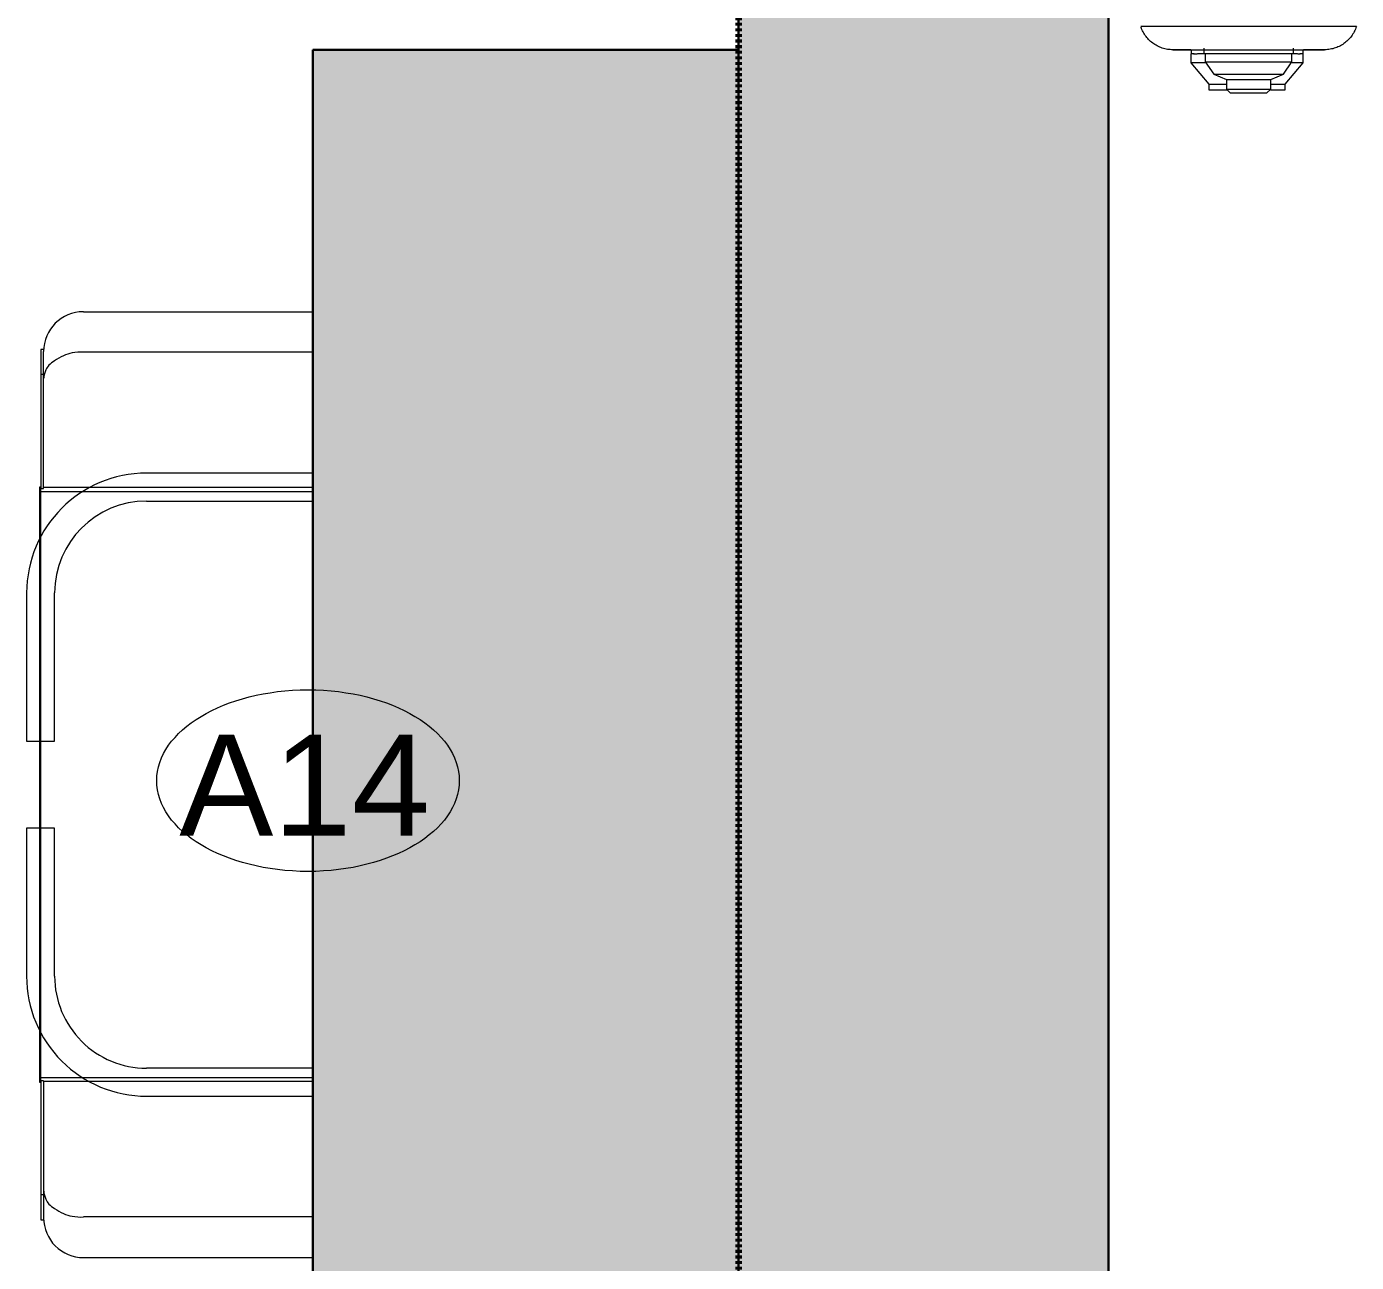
# Model space of a CAD drawing. Header units: inches. Extents: x -4688 to 1542, y -3558 to 978.
# Drawn here: x -30 to 29.3, y 442.5 to 497.6 of the extents above; entities that cross this region are included whole.
import ezdxf

# ---------------------------------------------------------------- set-up
doc = ezdxf.new("R2010")
doc.units = ezdxf.units.IN
doc.header["$MEASUREMENT"] = 0
doc.linetypes.add('Dash', pattern=[0.25, 0.125, -0.125])
for name, color, linetype, lineweight in [('A-ANNO-MATC', 214, 'Dash', 140), ('A-DETL-GENF', 92, 'Continuous', 18), ('A-GENM', 13, 'Continuous', 9), ('A-WALL', 113, 'Continuous', 18), ('A-WALL-PATT', 111, 'Continuous', 18), ('Q-SPCQ', 91, 'Continuous', 9), ('Q-SPCQ-IDEN', 132, 'Continuous', 9)]:
    doc.layers.add(name, color=color, linetype=linetype, lineweight=lineweight)
doc.styles.add('Arial', font='arial.ttf', dxfattribs={"height": 4.5})

# ---------------------------------------------------------------- blocks, each defined once
blk = doc.blocks.new('Cast_Iron_Radiator_8182 - Cast_Iron_Radiator_8182-V95-1st Floor Power _ Signal')
at = {"layer": 'A-GENM'}
for p, q in [((-5.968, 1), (-5.968, 4.809)), ((-7.584, 2.575), (-8.542, 1.771)), ((-7.179, 2.575), (-7.584, 2.575)), ((-7.584, 1.924), (-7.584, 2.575)), ((-7.179, 2.575), (-7.179, 2.565)), ((-6.997, 2.562), (-7.179, 2.562)), ((-7.179, 2.436), (-7.179, 2.551)), ((-7.179, 2.452), (-7.179, 2.301)), ((-7.545, 1.935), (-8.095, 1.55)), ((-7.179, 1.935), (-7.545, 1.935)), ((-7.545, 1.935), (-7.545, -1.935)), ((-7.179, 2.017), (-7.179, 2.287)), ((-6.928, 2), (-7.179, 2)), ((-7.179, -2), (-7.179, 2)), ((-8.542, 1.771), (-8.792, 1.771)), ((-8.792, 1.771), (-8.792, 0.961)), ((-8.542, 1.771), (-8.542, 1.008)), ((-8.095, 1.55), (-8.331, 0.993)), ((-8.095, 1.55), (-8.095, -1.55)), ((-8.753, 0.993), (-8.929, 0.816)), ((-8.929, 0.816), (-8.929, -0.816)), ((-8.331, 0.993), (-8.753, 0.993)), ((-8.753, 0.993), (-8.753, -0.993)), ((-8.331, 0.993), (-8.331, -0.993)), ((-7.002, 1), (-7.002, -1)), ((-5.968, -1), (-5.968, 1)), ((-8.929, -0.816), (-8.753, -0.993)), ((-8.792, -0.985), (-8.792, -1.635)), ((-8.753, -0.993), (-8.331, -0.993)), ((-8.542, -1.028), (-8.542, -1.635)), ((-8.331, -0.993), (-8.095, -1.55)), ((-5.968, -4.809), (-5.968, -1)), ((-8.792, -1.635), (-8.542, -1.635)), ((-8.542, -1.635), (-7.584, -2.438)), ((-8.095, -1.55), (-7.545, -1.935)), ((-7.584, -2.438), (-7.584, -1.944)), ((-7.545, -1.935), (-7.179, -1.935)), ((-7.179, -2), (-6.932, -2)), ((-7.179, -2.188), (-7.179, -2.013)), ((-7.179, -2.192), (-7.179, -2.296)), ((-7.179, -2.438), (-7.179, -2.291)), ((-7.584, -2.438), (-7.179, -2.438)), ((-7.179, -2.438), (-6.996, -2.438))]:
    blk.add_line(p, q, dxfattribs=at)
at = {"layer": 'A-GENM', "flags": 128}
for points in [[(-7.002, 3.383), (-7.001, 3.443), (-6.997, 3.503), (-6.991, 3.563), (-6.983, 3.622), (-6.972, 3.681), (-6.959, 3.74), (-6.943, 3.798), (-6.926, 3.855), (-6.906, 3.911), (-6.883, 3.967), (-6.859, 4.022), (-6.832, 4.076), (-6.804, 4.128), (-6.773, 4.18), (-6.74, 4.23), (-6.705, 4.279), (-6.668, 4.326), (-6.63, 4.372), (-6.589, 4.416), (-6.547, 4.459), (-6.503, 4.5), (-6.458, 4.539), (-6.411, 4.576), (-6.362, 4.612), (-6.312, 4.645), (-6.261, 4.677), (-6.209, 4.706), (-6.155, 4.733), (-6.101, 4.758), (-6.045, 4.781), (-5.989, 4.802)], [(-7.002, 3.383), (-7.002, 3.381), (-7.002, 3.375), (-7.002, 3.366), (-7.002, 3.353), (-7.002, 3.336), (-7.002, 3.315), (-7.002, 3.29), (-7.002, 3.262), (-7.002, 3.23), (-7.002, 3.195), (-7.002, 3.156), (-7.002, 3.114), (-7.002, 3.068), (-7.002, 3.019), (-7.002, 2.967), (-7.002, 2.911), (-7.002, 2.853), (-7.002, 2.792), (-7.002, 2.727), (-7.002, 2.66), (-7.002, 2.591), (-7.002, 2.518), (-7.002, 2.444), (-7.002, 2.367), (-7.002, 2.288), (-7.002, 2.206), (-7.002, 2.123), (-7.002, 2.038), (-7.002, 1.952), (-7.002, 1.864), (-7.002, 1.774), (-7.002, 1.683), (-7.002, 1.591), (-7.002, 1.499), (-7.002, 1.405), (-7.002, 1.311), (-7.002, 1.216), (-7.002, 1.121), (-7.002, 1.026), (-7.002, 1)], [(-7.002, 2.571), (-7.002, 2.642), (-7.002, 2.71), (-7.002, 2.775), (-7.002, 2.837), (-7.002, 2.896), (-7.002, 2.952), (-7.002, 3.005), (-7.002, 3.055), (-7.002, 3.102), (-7.002, 3.145), (-7.002, 3.185), (-7.002, 3.221), (-7.002, 3.254), (-7.002, 3.283), (-7.002, 3.309), (-7.002, 3.33), (-7.002, 3.348), (-7.002, 3.363), (-7.002, 3.373), (-7.002, 3.38), (-7.002, 3.383), (-7.002, 3.383)], [(-7.002, -1), (-7.002, -1.095), (-7.002, -1.19), (-7.002, -1.285), (-7.002, -1.38), (-7.002, -1.473), (-7.002, -1.566), (-7.002, -1.659), (-7.002, -1.75), (-7.002, -1.839), (-7.002, -1.928), (-7.002, -2.015), (-7.002, -2.1), (-7.002, -2.184), (-7.002, -2.266), (-7.002, -2.346), (-7.002, -2.423), (-7.002, -2.498), (-7.002, -2.571), (-7.002, -2.642), (-7.002, -2.71), (-7.002, -2.775), (-7.002, -2.837), (-7.002, -2.896), (-7.002, -2.952), (-7.002, -3.005), (-7.002, -3.055), (-7.002, -3.102), (-7.002, -3.145), (-7.002, -3.185), (-7.002, -3.221), (-7.002, -3.254), (-7.002, -3.283), (-7.002, -3.309), (-7.002, -3.33), (-7.002, -3.348), (-7.002, -3.363), (-7.002, -3.373), (-7.002, -3.38), (-7.002, -3.383), (-7.002, -3.383)], [(-7.002, -3.383), (-7.002, -3.381), (-7.002, -3.375), (-7.002, -3.366), (-7.002, -3.353), (-7.002, -3.336), (-7.002, -3.315), (-7.002, -3.29), (-7.002, -3.262), (-7.002, -3.23), (-7.002, -3.195), (-7.002, -3.156), (-7.002, -3.114), (-7.002, -3.068), (-7.002, -3.019), (-7.002, -2.967), (-7.002, -2.911), (-7.002, -2.853), (-7.002, -2.792), (-7.002, -2.727), (-7.002, -2.66), (-7.002, -2.591), (-7.002, -2.518), (-7.002, -2.444)], [(-5.968, -4.809), (-6.025, -4.789), (-6.081, -4.767), (-6.135, -4.743), (-6.189, -4.716), (-6.242, -4.688), (-6.294, -4.657), (-6.344, -4.624), (-6.393, -4.59), (-6.441, -4.553), (-6.487, -4.515), (-6.531, -4.474), (-6.574, -4.432), (-6.615, -4.389), (-6.654, -4.343), (-6.692, -4.296), (-6.727, -4.248), (-6.761, -4.198), (-6.793, -4.147), (-6.822, -4.095), (-6.849, -4.042), (-6.875, -3.987), (-6.898, -3.932), (-6.919, -3.876), (-6.937, -3.819), (-6.953, -3.761), (-6.967, -3.703), (-6.979, -3.644), (-6.988, -3.585), (-6.995, -3.525), (-7, -3.465), (-7.002, -3.405), (-7.002, -3.383)]]:
    blk.add_lwpolyline(points, dxfattribs=at)
blk = doc.blocks.new('Garaventa_Lift_GSL-Artira - Garaventa_Lift_GSL-Artira-7704615-1st Floor Power _ Signal')
at = {"layer": 'A-DETL-GENF', "lineweight": 9}
for p, q in [((-21.101, -13.294), (-21.101, -3.063)), ((-19.291, -3.063), (-19.291, -13.294)), ((-13.9, -3.063), (-13.9, -10.477)), ((-13.25, -3.063), (-13.25, -15.066)), ((-13.078, -15.191), (-13.078, -3.063)), ((-12.65, -10.477), (-12.65, -3.063)), ((12.65, -3.063), (12.65, -10.477)), ((13.078, -3.063), (13.078, -15.191)), ((13.078, -3.063), (13.078, -15.191)), ((13.25, -3.063), (13.25, -15.066)), ((13.9, -10.477), (13.9, -3.063)), ((19.291, -3.063), (19.291, -13.294)), ((21.101, -13.294), (21.101, -3.063)), ((-1.938, -14.577), (-8.551, -14.577)), ((-1.938, -15.827), (-1.938, -14.577)), ((1.937, -14.577), (1.937, -15.827)), ((8.551, -14.577), (1.937, -14.577)), ((-19.419, -15.066), (-19.419, -15.191)), ((-19.419, -15.191), (-13.214, -15.191)), ((-13.214, -15.066), (-19.329, -15.066)), ((-18.302, -15.066), (-18.302, -15.191)), ((-13.275, -15.191), (-13.275, -15.25)), ((-13.275, -15.25), (13.275, -15.25)), ((-13.214, -15.191), (-13.214, -15.066)), ((13.214, -15.191), (-13.214, -15.191)), ((13.214, -15.066), (13.214, -15.191)), ((13.214, -15.066), (19.329, -15.066)), ((13.214, -15.191), (19.419, -15.191)), ((13.275, -15.25), (13.275, -15.191)), ((18.302, -15.066), (18.302, -15.191)), ((19.419, -15.191), (19.419, -15.066)), ((-8.551, -15.827), (-1.938, -15.827)), ((1.937, -15.827), (8.551, -15.827))]:
    blk.add_line(p, q, dxfattribs=at)
for centre, radius, start, end in [((-8.551, -10.477), 5.349, 180, 270), ((-8.551, -10.477), 4.099, 180, 270), ((8.551, -10.477), 5.349, 270, 0), ((8.551, -10.477), 4.099, 270, 0), ((-19.329, -13.294), 1.772, 180, 270), ((-16.979, -13.398), 2.314, 177.44026, 189.93768), ((16.979, -13.397), 2.314, 350.06575, 2.54625), ((19.329, -13.294), 1.772, 270, 0), ((-17.804, -13.542), 1.476, 189.93768, 205.6017), ((-15.977, -12.667), 3.503, 205.6017, 213.17974), ((15.977, -12.667), 3.502, 326.83446, 334.41767), ((17.804, -13.542), 1.476, 334.40647, 350.08469), ((-17.557, -13.7), 1.615, 213.17974, 224.34992), ((-18.266, -14.393), 0.623, 224.34992, 247.71689), ((18.266, -14.393), 0.624, 292.27659, 315.6338), ((17.557, -13.7), 1.615, 315.65958, 326.83446), ((-17.961, -13.648), 1.428, 247.71689, 263.09377), ((17.961, -13.648), 1.428, 276.90718, 292.28633)]:
    blk.add_arc(centre, radius, start, end, dxfattribs=at)
blk = doc.blocks.new('Appliance_Specialty Equipment Tag - Standard-3515593-1st Floor Power _ Signal')
at = {"layer": 'Q-SPCQ-IDEN'}
blk.add_ellipse((-0.0499, 0.0037), major_axis=(-0.1406, 0), ratio=0.600473, dxfattribs=at)

msp = doc.modelspace()

# ---------------------------------------------------------------- hatches: boundary and pattern name
at = {"layer": 'A-WALL-PATT', "lineweight": 9}
h = msp.add_hatch(color=7, dxfattribs=at)
h.paths.add_polyline_path([(1.715, -1.167), (18.215, -1.167), (18.215, 116.218), (1.715, 116.218), (1.715, 32.254)], flags=0)
h.paths.add_polyline_path([(18.215, 154.718), (18.215, 335.374), (1.715, 335.374), (1.715, 154.718)], flags=0)
h.paths.add_polyline_path([(18.215, 388.374), (18.215, 814.521), (1.715, 814.521), (1.715, 388.374)], flags=0)
msp.add_hatch(color=7, dxfattribs=at).paths.add_polyline_path([(1.715, 401.184), (1.715, 496.572), (-17.285, 496.572), (-17.285, 401.184)], flags=0)

# ---------------------------------------------------------------- linework, layer by layer
at = {"layer": 'A-ANNO-MATC'}
msp.add_line((1.715, 857.521), (1.715, -90.479), dxfattribs=at)
at = {"layer": 'A-WALL', "color": 8, "lineweight": 30}
for p, q in [((18.215, 388.374), (18.215, 814.521)), ((1.715, 543.684), (1.715, 388.374)), ((-17.285, 496.572), (-17.285, 401.184)), ((1.715, 496.572), (-17.285, 496.572))]:
    msp.add_line(p, q, dxfattribs=at)

# ---------------------------------------------------------------- block references
at = {"layer": 'A-GENM', "rotation": 90.00000000000017}
msp.add_blockref('Cast_Iron_Radiator_8182 - Cast_Iron_Radiator_8182-V95-1st Floor Power _ Signal', (24.467, 503.572), dxfattribs=at)
at = {"layer": 'Q-SPCQ', "rotation": 269.9999999999997}
msp.add_blockref('Garaventa_Lift_GSL-Artira - Garaventa_Lift_GSL-Artira-7704615-1st Floor Power _ Signal', (-14.222, 463.783), dxfattribs=at)
at = {"layer": 'Q-SPCQ-IDEN', "xscale": 47.99999999999997, "yscale": 47.99999999999997, "zscale": 47.99999999999997}
msp.add_blockref('Appliance_Specialty Equipment Tag - Standard-3515593-1st Floor Power _ Signal', (-15.099, 463.783), dxfattribs=at)

# ---------------------------------------------------------------- texts
at = {"layer": 'Q-SPCQ-IDEN', "insert": (-23.237, 466.011), "char_height": 4.5, "width": 13.635, "attachment_point": 1, "style": 'Arial'}
msp.add_mtext('A14', dxfattribs=at)

doc.saveas('drawing.dxf')
